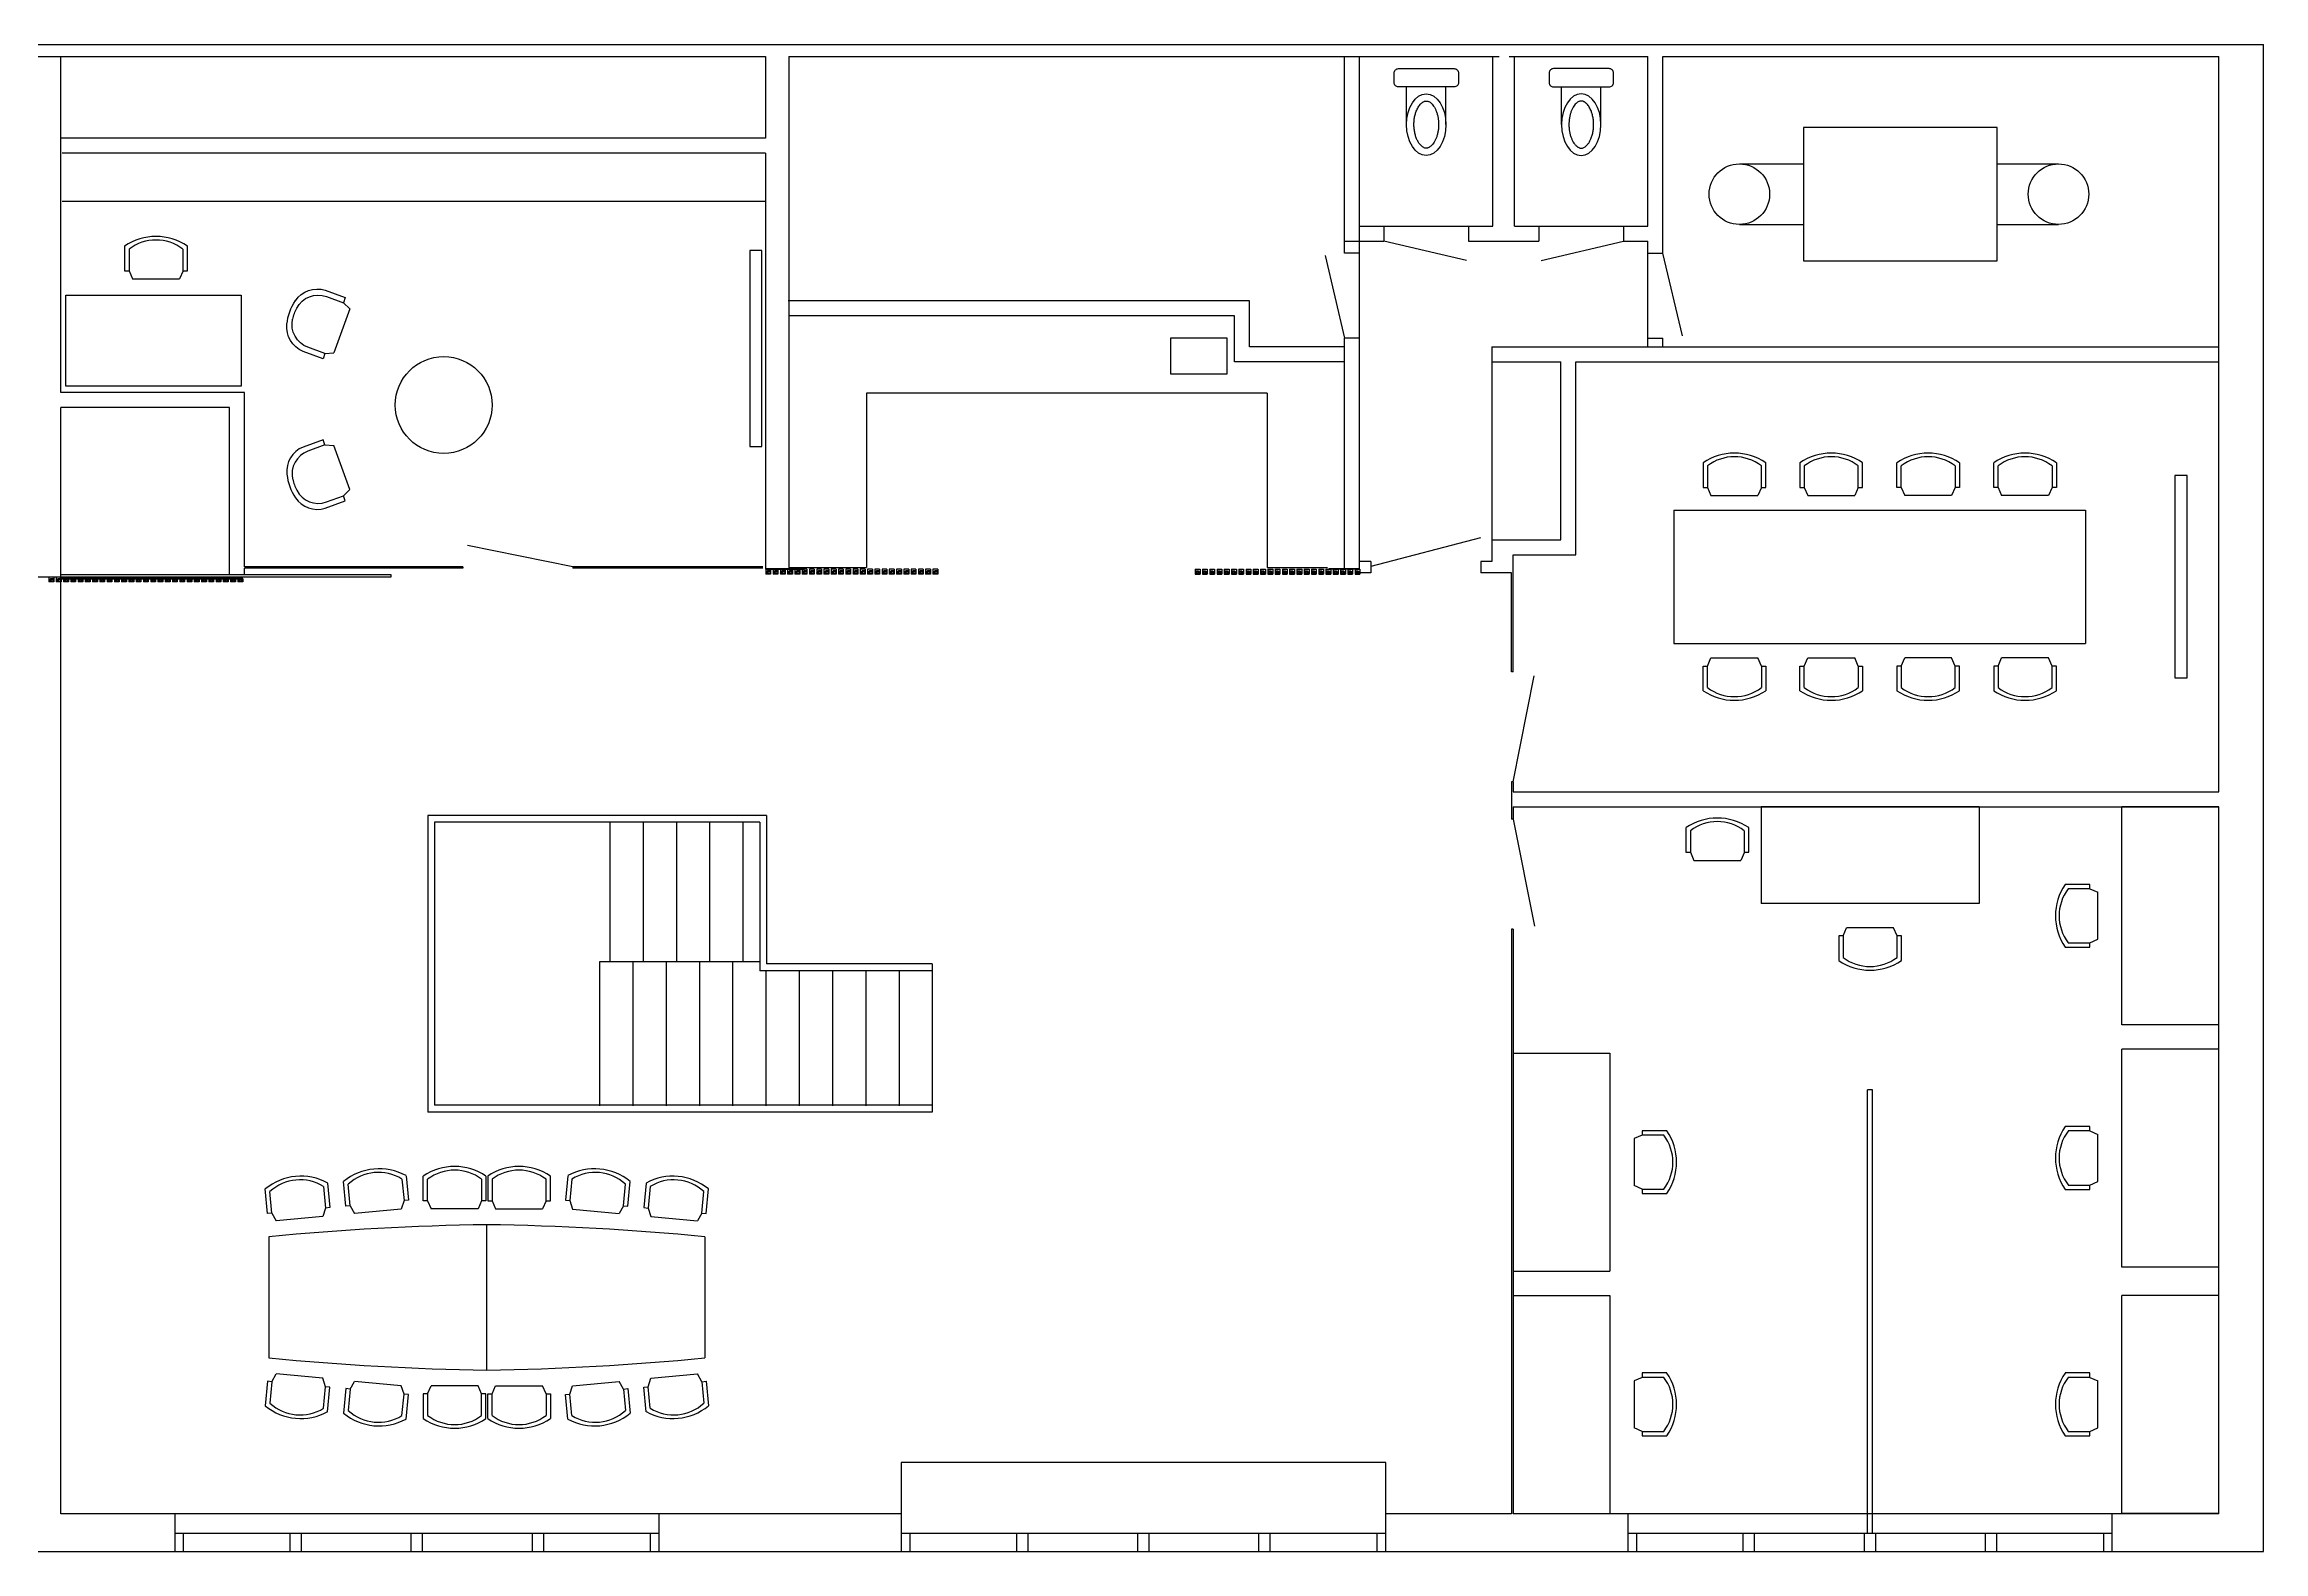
# Model space of a CAD drawing. Extents: x 124414 to 161174, y -405920 to -388170.
# Drawn here: x 142847 to 161174, y -405920 to -393476 of the extents above; entities that cross this region are included whole.
import ezdxf

# ---------------------------------------------------------------- set-up
doc = ezdxf.new("R2010")
doc.units = 0
for name, color, linetype in [('1-YTTERGEOMETRI', 1, 'CONTINUOUS'), ('4-DIM-OG-TEXT', 2, 'CONTINUOUS'), ('7-HJELPELINJER', 4, 'CONTINUOUS')]:
    doc.layers.add(name, color=color, linetype=linetype)
doc.styles.add('WIDETEXT', font='romans.shx', dxfattribs={"width": 0.9, "height": 250})

# ---------------------------------------------------------------- blocks, each defined once
blk = doc.blocks.new('9770148')
at = {"layer": '4-DIM-OG-TEXT', "ltscale": 10}
for p, q in [((46, 390), (0, 390)), ((0, 390), (0, 214)), ((46, 390), (75, 457)), ((46, 390), (46, 241)), ((463, 457), (75, 457)), ((492, 390), (463, 457)), ((538, 390), (492, 390)), ((492, 241), (492, 390)), ((538, 214), (538, 390))]:
    blk.add_line(p, q, dxfattribs=at)
for centre, radius, start, end in [((217, 223), 217, 182.3637, 256.1055), ((246, 241), 200, 180, 262.663), ((292, 241), 200, 277.337, 360), ((320, 223), 217, 283.8945, 357.6363), ((269, 462), 462, 257.0204, 282.9796), ((269, 419), 379, 262.663, 277.337)]:
    blk.add_arc(centre, radius, start, end, dxfattribs=at)
blk = doc.blocks.new('A$C6059EB28')
at = {"layer": '1-YTTERGEOMETRI'}
for p, q in [((0, 40), (0, 0)), ((40, 40), (0, 40)), ((40, 0), (0, 0)), ((40, 40), (40, 0))]:
    blk.add_line(p, q, dxfattribs=at)
for radius, start, end in [(32.1, 70.2724, 155.2452), (29.6, 68.528, 169.9896), (27.1, 66.4343, 170.8981), (24.6, 63.8699, 169.9645)]:
    blk.add_arc((29, -4), radius, start, end, dxfattribs=at)
at = {"layer": '1-YTTERGEOMETRI', "style": 'WIDETEXT', "width": 0.9}
blk.add_text('40x40', height=6.91, dxfattribs=at).set_placement((10, 5))
blk = doc.blocks.new('A$C6059EB30')
at = {"layer": '1-YTTERGEOMETRI'}
for p, q in [((0, 25), (0, 0)), ((40, 25), (0, 25)), ((40, 0), (0, 0)), ((40, 25), (40, 0))]:
    blk.add_line(p, q, dxfattribs=at)
for radius, start, end in [(27.1, 66.4343, 170.8981), (24.6, 63.8699, 169.9645)]:
    blk.add_arc((29, -4), radius, start, end, dxfattribs=at)
at = {"layer": '1-YTTERGEOMETRI', "style": 'WIDETEXT', "width": 0.9}
blk.add_text('40x25', height=6.91, dxfattribs=at).set_placement((10, 5))
blk = doc.blocks.new('A$C68597975')
at = {"layer": '4-DIM-OG-TEXT', "ltscale": 10}
for p, q in [((0, 270), (0, 67)), ((36, 245), (36, 67)), ((482, 67), (482, 245)), ((518, 67), (518, 270)), ((0, 67), (36, 67)), ((36, 67), (65, 0)), ((65, 0), (453, 0)), ((482, 67), (453, 0)), ((482, 67), (518, 67))]:
    blk.add_line(p, q, dxfattribs=at)
for centre, radius, start, end in [((259, -112), 462, 55.9278, 124.0722), ((259, -48), 368, 52.7589, 127.2411)]:
    blk.add_arc(centre, radius, start, end, dxfattribs=at)
blk = doc.blocks.new('A$C68597EAE')
at = {"layer": '4-DIM-OG-TEXT', "ltscale": 10}
for p, q in [((36, 283), (0, 283)), ((0, 283), (0, 79)), ((36, 283), (65, 350)), ((36, 283), (36, 105)), ((453, 350), (65, 350)), ((482, 283), (453, 350)), ((518, 283), (482, 283)), ((482, 105), (482, 283)), ((518, 79), (518, 283))]:
    blk.add_line(p, q, dxfattribs=at)
for centre, radius, start, end in [((259, 462), 462, 235.9278, 304.0722), ((259, 398), 368, 232.7589, 307.2411)]:
    blk.add_arc(centre, radius, start, end, dxfattribs=at)

msp = doc.modelspace()

# ---------------------------------------------------------------- linework, layer by layer
at = {"layer": '1-YTTERGEOMETRI'}
for p, q in [((129839, -393476), (161174, -393476)), ((161174, -405920), (161174, -393476)), ((135948, -393576), (148803, -393576)), ((142983, -396349), (142983, -393576)), ((148803, -393576), (148803, -394250)), ((148995, -393576), (148995, -397806)), ((148995, -393576), (154860, -393576)), ((153585, -395200), (153585, -393576)), ((153709, -397806), (153709, -393576)), ((154809, -394976), (154809, -393576)), ((154943, -393576), (156089, -393576)), ((154989, -394976), (154989, -393576)), ((156089, -394976), (156089, -393576)), ((156213, -393576), (160804, -393576)), ((156213, -395200), (156213, -393576)), ((160804, -399646), (160804, -393576)), ((154097, -394138), (154097, -393823)), ((154421, -394138), (154421, -393823)), ((155377, -394138), (155377, -393823)), ((155701, -394138), (155701, -393823)), ((157374, -394162), (157374, -395262)), ((158974, -394162), (157374, -394162)), ((158974, -395262), (158974, -394162)), ((148803, -394250), (142989, -394250)), ((148803, -394374), (142994, -394374)), ((148803, -394374), (148803, -397809)), ((156845, -394462), (157374, -394462)), ((158974, -394462), (159480, -394462)), ((148803, -394774), (142994, -394774)), ((153585, -395100), (153909, -395100)), ((153709, -394976), (154809, -394976)), ((153909, -394976), (153909, -395100)), ((154591, -395260), (153909, -395100)), ((154609, -394976), (154609, -395100)), ((154609, -395100), (155189, -395100)), ((154989, -394976), (156089, -394976)), ((155189, -394976), (155189, -395100)), ((155208, -395260), (155889, -395100)), ((155889, -394976), (155889, -395100)), ((155889, -395100), (156089, -395100)), ((156089, -395972), (156089, -395100)), ((156845, -394962), (157374, -394962)), ((158974, -394962), (159480, -394962)), ((153425, -395218), (153585, -395900)), ((153709, -395200), (153585, -395200)), ((156089, -395200), (156213, -395200)), ((156374, -395881), (156213, -395200)), ((157374, -395262), (158974, -395262)), ((152799, -395592), (148989, -395592)), ((152799, -395972), (152799, -395592)), ((152675, -395716), (148997, -395716)), ((152675, -396096), (152675, -395716)), ((153585, -395972), (152799, -395972)), ((153585, -397806), (153585, -395900)), ((153709, -395900), (153585, -395900)), ((154801, -395972), (160798, -395972)), ((154801, -395972), (154801, -397746)), ((156089, -395900), (156213, -395900)), ((156213, -395972), (156213, -395900)), ((153585, -396096), (152675, -396096)), ((154801, -396096), (155371, -396096)), ((155371, -397566), (155371, -396096)), ((155495, -396096), (160798, -396096)), ((155495, -397690), (155495, -396096)), ((144499, -396349), (142983, -396349)), ((144499, -397788), (144499, -396349)), ((152945, -396356), (149637, -396356)), ((149637, -396356), (149637, -397794)), ((152945, -396356), (152945, -397794)), ((142983, -405607), (142983, -396473)), ((144375, -396473), (142983, -396473)), ((144375, -397853), (144375, -396473)), ((147211, -397788), (146341, -397614)), ((154801, -397566), (155371, -397566)), ((154976, -398656), (154976, -397690)), ((154976, -397690), (155495, -397690)), ((139477, -397873), (142983, -397873)), ((145710, -397856), (142983, -397856)), ((142983, -397873), (144316, -397873)), ((144274, -397873), (145710, -397873)), ((146303, -397788), (144499, -397788)), ((144499, -397853), (144499, -397800)), ((146303, -397800), (144499, -397800)), ((145710, -397873), (145710, -397856)), ((146303, -397788), (146303, -397800)), ((148781, -397788), (147211, -397788)), ((147211, -397788), (147211, -397800)), ((148781, -397800), (147211, -397800)), ((148803, -397806), (149125, -397806)), ((148803, -397809), (149125, -397809)), ((148997, -397806), (148805, -397806)), ((148995, -397794), (149637, -397794)), ((149125, -397809), (149125, -397806)), ((152945, -397794), (153443, -397794)), ((153709, -397806), (153455, -397806)), ((153455, -397809), (153455, -397806)), ((153699, -397809), (153455, -397809)), ((154964, -398656), (154964, -397838)), ((154976, -398656), (154964, -398656)), ((154976, -399564), (155151, -398690)), ((154976, -399564), (154964, -399564)), ((154964, -399564), (154964, -399872)), ((154976, -399564), (154976, -399646)), ((154976, -399646), (160804, -399646)), ((148811, -399841), (146013, -399841)), ((146013, -399841), (146013, -402291)), ((148811, -399841), (148811, -401068)), ((154976, -399872), (154964, -399872)), ((154976, -399770), (160804, -399770)), ((154976, -399770), (154976, -399872)), ((160804, -405607), (160804, -399770)), ((148755, -399897), (146069, -399897)), ((146069, -399897), (146069, -402235)), ((147516, -399897), (147516, -401050)), ((147791, -399897), (147791, -401050)), ((148066, -399897), (148066, -401050)), ((148341, -399897), (148341, -401050)), ((148616, -399897), (148616, -401050)), ((148755, -399897), (148755, -401124)), ((148755, -401050), (147431, -401050)), ((147431, -401050), (147431, -402238)), ((147706, -401050), (147706, -402238)), ((147981, -401050), (147981, -402238)), ((148256, -401050), (148256, -402238)), ((148531, -401050), (148531, -402238)), ((150179, -401124), (148755, -401124)), ((148806, -401124), (148806, -402238)), ((150179, -401068), (148811, -401068)), ((149081, -401124), (149081, -402238)), ((149356, -401124), (149356, -402238)), ((149631, -401124), (149631, -402238)), ((149906, -401124), (149906, -402238)), ((150179, -401068), (150179, -402291)), ((150179, -402235), (146069, -402235)), ((157904, -405770), (157904, -402107)), ((157944, -402107), (157904, -402107)), ((157944, -405770), (157944, -402107)), ((150179, -402291), (146013, -402291)), ((153924, -405184), (149924, -405184)), ((149924, -405184), (149924, -405920)), ((153924, -405920), (153924, -405184)), ((149924, -405607), (142983, -405607)), ((143924, -405607), (143924, -405920)), ((147924, -405920), (147924, -405607)), ((154964, -405607), (153924, -405607)), ((160804, -405607), (154976, -405607)), ((155924, -405607), (155924, -405920)), ((159924, -405920), (159924, -405607)), ((124749, -405920), (161174, -405920)), ((147924, -405770), (143924, -405770)), ((144877, -405920), (144877, -405770)), ((144971, -405920), (144971, -405770)), ((145877, -405920), (145877, -405770)), ((145971, -405920), (145971, -405770)), ((146877, -405920), (146877, -405770)), ((146971, -405920), (146971, -405770)), ((153924, -405770), (149924, -405770)), ((150877, -405920), (150877, -405770)), ((150971, -405920), (150971, -405770)), ((151877, -405920), (151877, -405770)), ((151971, -405920), (151971, -405770)), ((152877, -405920), (152877, -405770)), ((152971, -405920), (152971, -405770)), ((159924, -405770), (155924, -405770)), ((156877, -405920), (156877, -405770)), ((156971, -405920), (156971, -405770)), ((157877, -405920), (157877, -405770)), ((157971, -405920), (157971, -405770)), ((158877, -405920), (158877, -405770)), ((158971, -405920), (158971, -405770))]:
    msp.add_line(p, q, dxfattribs=at)
for points in [[(154489, -393827), (154030, -393827, -0.414214), (153994, -393791), (153994, -393712, -0.414214), (154030, -393676), (154489, -393676, -0.414214), (154525, -393712), (154525, -393791, -0.414214)], [(155310, -393827), (155769, -393827, 0.414214), (155805, -393791), (155805, -393712, 0.414214), (155769, -393676), (155310, -393676, 0.414214), (155274, -393712), (155274, -393791, 0.414214)]]:
    msp.add_lwpolyline(points, format="xyb", close=True, dxfattribs=at)
for points in [[(143023, -395547), (144473, -395547), (144473, -396297), (143023, -396297)], [(152151, -395899), (152611, -395899), (152611, -396199), (152151, -396199)], [(144485, -397886), (142985, -397886), (142985, -397889), (144485, -397889)]]:
    msp.add_lwpolyline(points, close=True, dxfattribs=at)
for points in [[(143994, -405770), (143994, -405920)], [(147854, -405920), (147854, -405770)], [(149994, -405770), (149994, -405920)], [(153854, -405920), (153854, -405770)], [(155994, -405770), (155994, -405920)], [(159854, -405920), (159854, -405770)]]:
    msp.add_lwpolyline(points, dxfattribs=at)
for centre in [(156845, -394712), (159480, -394712)]:
    msp.add_circle(centre, 250, dxfattribs=at)
msp.add_ellipse((154259, -394138), major_axis=(0, -255), ratio=0.636364, dxfattribs=at)
at = {"layer": '1-YTTERGEOMETRI', "extrusion": (0, 0, -1)}
msp.add_ellipse((155539, -394138), major_axis=(0, -255), ratio=0.636364, dxfattribs=at)
at = {"layer": '1-YTTERGEOMETRI'}
for points in [[(154259, -394332), (154261, -394332), (154264, -394332), (154268, -394332), (154270, -394331), (154275, -394330), (154277, -394329), (154282, -394326), (154285, -394325), (154291, -394321), (154293, -394319), (154299, -394315), (154302, -394312), (154308, -394306), (154310, -394303), (154317, -394294), (154321, -394289), (154329, -394276), (154333, -394269), (154340, -394254), (154343, -394246), (154348, -394229), (154351, -394220), (154355, -394202), (154357, -394193), (154360, -394173), (154360, -394164), (154361, -394144), (154361, -394134), (154361, -394114), (154360, -394104), (154357, -394085), (154356, -394075), (154351, -394057), (154349, -394048), (154343, -394031), (154340, -394023), (154334, -394008), (154330, -394001), (154322, -393988), (154318, -393982), (154310, -393972), (154306, -393967), (154298, -393959), (154294, -393956), (154287, -393951), (154284, -393950), (154278, -393947), (154275, -393946), (154270, -393944), (154267, -393944), (154262, -393943), (154259, -393943), (154254, -393943), (154252, -393944), (154247, -393945), (154244, -393946), (154238, -393948), (154235, -393949), (154229, -393953), (154226, -393955), (154219, -393961), (154216, -393964), (154209, -393971), (154206, -393975), (154200, -393983), (154196, -393988), (154190, -393998), (154187, -394004), (154181, -394015), (154179, -394022), (154173, -394037), (154170, -394047), (154164, -394068), (154162, -394079), (154159, -394102), (154158, -394113), (154157, -394136), (154157, -394148), (154159, -394170), (154160, -394182), (154164, -394204), (154166, -394215), (154172, -394235), (154175, -394245), (154183, -394263), (154187, -394271), (154196, -394287), (154200, -394293), (154209, -394304), (154213, -394308), (154220, -394315), (154224, -394319), (154231, -394324), (154235, -394326), (154241, -394329), (154244, -394330), (154250, -394332), (154252, -394332), (154256, -394332), (154258, -394332), (154259, -394332)], [(155539, -394332), (155537, -394332), (155535, -394332), (155530, -394332), (155528, -394331), (155523, -394330), (155521, -394329), (155516, -394326), (155513, -394325), (155508, -394321), (155505, -394319), (155499, -394315), (155497, -394312), (155491, -394306), (155488, -394303), (155481, -394294), (155477, -394289), (155469, -394276), (155466, -394269), (155459, -394254), (155456, -394246), (155450, -394229), (155447, -394220), (155443, -394202), (155441, -394193), (155439, -394173), (155438, -394164), (155437, -394144), (155437, -394134), (155438, -394114), (155439, -394104), (155441, -394085), (155443, -394075), (155447, -394057), (155449, -394048), (155455, -394031), (155458, -394023), (155465, -394008), (155468, -394001), (155476, -393988), (155480, -393982), (155488, -393972), (155492, -393967), (155501, -393959), (155505, -393956), (155512, -393951), (155515, -393950), (155521, -393947), (155523, -393946), (155529, -393944), (155531, -393944), (155537, -393943), (155539, -393943), (155544, -393943), (155547, -393944), (155552, -393945), (155555, -393946), (155560, -393948), (155563, -393949), (155569, -393953), (155573, -393955), (155579, -393961), (155582, -393964), (155589, -393971), (155592, -393975), (155599, -393983), (155602, -393988), (155608, -393998), (155611, -394004), (155617, -394015), (155620, -394022), (155626, -394037), (155629, -394047), (155634, -394068), (155636, -394079), (155640, -394102), (155641, -394113), (155641, -394136), (155641, -394148), (155640, -394170), (155639, -394182), (155635, -394204), (155632, -394215), (155627, -394235), (155623, -394245), (155616, -394263), (155612, -394271), (155603, -394287), (155598, -394293), (155590, -394304), (155586, -394308), (155578, -394315), (155575, -394319), (155567, -394324), (155564, -394326), (155557, -394329), (155554, -394330), (155548, -394332), (155546, -394332), (155542, -394332), (155541, -394332), (155539, -394332)]]:
    msp.add_open_spline(points, degree=3, knots=[0, 0, 0, 0, 0.096136, 0.096136, 0.192272, 0.192272, 0.288408, 0.288408, 0.384544, 0.384544, 0.48068, 0.48068, 0.576816, 0.576816, 0.672952, 0.672952, 0.810307, 0.810307, 0.947661, 0.947661, 1.085015, 1.085015, 1.22237, 1.22237, 1.359724, 1.359724, 1.497078, 1.497078, 1.634433, 1.634433, 1.771787, 1.771787, 1.909141, 1.909141, 2.046496, 2.046496, 2.18385, 2.18385, 2.321204, 2.321204, 2.458558, 2.458558, 2.595913, 2.595913, 2.733267, 2.733267, 2.843934, 2.843934, 2.954602, 2.954602, 3.065269, 3.065269, 3.175936, 3.175936, 3.286603, 3.286603, 3.397271, 3.397271, 3.507938, 3.507938, 3.618605, 3.618605, 3.729272, 3.729272, 3.83994, 3.83994, 3.950607, 3.950607, 4.061274, 4.061274, 4.171941, 4.171941, 4.331719, 4.331719, 4.491497, 4.491497, 4.651275, 4.651275, 4.811053, 4.811053, 4.970831, 4.970831, 5.130609, 5.130609, 5.290387, 5.290387, 5.450165, 5.450165, 5.609942, 5.609942, 5.735789, 5.735789, 5.861636, 5.861636, 5.987483, 5.987483, 6.113329, 6.113329, 6.219145, 6.219145, 6.283185, 6.283185, 6.283185, 6.283185], dxfattribs=at)
at = {"layer": '4-DIM-OG-TEXT', "ltscale": 10}
for p, q in [((156545, -396930), (156545, -397133)), ((156581, -396955), (156581, -397133)), ((157027, -397133), (157027, -396955)), ((157063, -397133), (157063, -396930)), ((157345, -396930), (157345, -397133)), ((157381, -396955), (157381, -397133)), ((157827, -397133), (157827, -396955)), ((157863, -397133), (157863, -396930)), ((158145, -397133), (158145, -396930)), ((158181, -397133), (158181, -396955)), ((158627, -396955), (158627, -397133)), ((158663, -396930), (158663, -397133)), ((158945, -397133), (158945, -396930)), ((158981, -397133), (158981, -396955)), ((159427, -396955), (159427, -397133)), ((159463, -396930), (159463, -397133)), ((156545, -397133), (156581, -397133)), ((156581, -397133), (156610, -397200)), ((157027, -397133), (156998, -397200)), ((157027, -397133), (157063, -397133)), ((157345, -397133), (157381, -397133)), ((157381, -397133), (157410, -397200)), ((157827, -397133), (157798, -397200)), ((157827, -397133), (157863, -397133)), ((158181, -397133), (158145, -397133)), ((158181, -397133), (158210, -397200)), ((158627, -397133), (158598, -397200)), ((158663, -397133), (158627, -397133)), ((158981, -397133), (158945, -397133)), ((158981, -397133), (159010, -397200)), ((159427, -397133), (159398, -397200)), ((159463, -397133), (159427, -397133)), ((156304, -397321), (156304, -398421)), ((156304, -397321), (159704, -397321)), ((156610, -397200), (156998, -397200)), ((157410, -397200), (157798, -397200)), ((158598, -397200), (158210, -397200)), ((159398, -397200), (159010, -397200)), ((159704, -397321), (159704, -398421)), ((156304, -398421), (159704, -398421)), ((156545, -398608), (156581, -398608)), ((156545, -398812), (156545, -398608)), ((156581, -398608), (156610, -398541)), ((156581, -398786), (156581, -398608)), ((156610, -398541), (156998, -398541)), ((157027, -398608), (156998, -398541)), ((157027, -398608), (157063, -398608)), ((157027, -398608), (157027, -398786)), ((157063, -398608), (157063, -398812)), ((157345, -398608), (157381, -398608)), ((157345, -398812), (157345, -398608)), ((157381, -398608), (157410, -398541)), ((157381, -398786), (157381, -398608)), ((157410, -398541), (157798, -398541)), ((157827, -398608), (157798, -398541)), ((157827, -398608), (157863, -398608)), ((157827, -398608), (157827, -398786)), ((157863, -398608), (157863, -398812)), ((158181, -398608), (158145, -398608)), ((158145, -398608), (158145, -398812)), ((158181, -398608), (158210, -398541)), ((158181, -398608), (158181, -398786)), ((158598, -398541), (158210, -398541)), ((158627, -398608), (158598, -398541)), ((158663, -398608), (158627, -398608)), ((158627, -398786), (158627, -398608)), ((158663, -398812), (158663, -398608)), ((158981, -398608), (158945, -398608)), ((158945, -398608), (158945, -398812)), ((158981, -398608), (159010, -398541)), ((158981, -398608), (158981, -398786)), ((159398, -398541), (159010, -398541)), ((159427, -398608), (159398, -398541)), ((159463, -398608), (159427, -398608)), ((159427, -398786), (159427, -398608)), ((159463, -398812), (159463, -398608)), ((157024, -399770), (157024, -400570)), ((158824, -399770), (157024, -399770)), ((158824, -399770), (158824, -400570)), ((160004, -401570), (160004, -399770)), ((160804, -399770), (160004, -399770)), ((160804, -401570), (160804, -399770)), ((159738, -400411), (159534, -400411)), ((159738, -400447), (159738, -400411)), ((158824, -400570), (157024, -400570)), ((159738, -400447), (159559, -400447)), ((159738, -400447), (159804, -400476)), ((159804, -400863), (159804, -400476)), ((157701, -400836), (157730, -400770)), ((158118, -400770), (157730, -400770)), ((158147, -400836), (158118, -400770)), ((157701, -400836), (157665, -400836)), ((157665, -400836), (157665, -401040)), ((157701, -400836), (157701, -401014)), ((158183, -400836), (158147, -400836)), ((158147, -401014), (158147, -400836)), ((158183, -401040), (158183, -400836)), ((159534, -400929), (159738, -400929)), ((159559, -400893), (159738, -400893)), ((159738, -400893), (159804, -400863)), ((159738, -400929), (159738, -400893)), ((160804, -401570), (160004, -401570)), ((154976, -401804), (155776, -401804)), ((154976, -401804), (154976, -403604)), ((155776, -401804), (155776, -403604)), ((160004, -403570), (160004, -401770)), ((160804, -401770), (160004, -401770)), ((160804, -403570), (160804, -401770)), ((156043, -402445), (156043, -402481)), ((156246, -402445), (156043, -402445)), ((159738, -402411), (159534, -402411)), ((159738, -402447), (159559, -402447)), ((159738, -402447), (159738, -402411)), ((159738, -402447), (159804, -402476)), ((156043, -402481), (155976, -402510)), ((155976, -402510), (155976, -402897)), ((156221, -402481), (156043, -402481)), ((159804, -402863), (159804, -402476)), ((145834, -402816), (145853, -403019)), ((145976, -403023), (145976, -402820)), ((146494, -402820), (146494, -403023)), ((146508, -402820), (146508, -403023)), ((147026, -403023), (147026, -402820)), ((147169, -402816), (147150, -403019)), ((144690, -403128), (144671, -402925)), ((144726, -403125), (144709, -402947)), ((145153, -402905), (145170, -403083)), ((145186, -402877), (145205, -403079)), ((145337, -403067), (145318, -402864)), ((145373, -403064), (145356, -402886)), ((145800, -402845), (145817, -403022)), ((146012, -403023), (146012, -402845)), ((146458, -402845), (146458, -403023)), ((146544, -402845), (146544, -403023)), ((146990, -403023), (146990, -402845)), ((147202, -402845), (147186, -403022)), ((147629, -403064), (147646, -402886)), ((147665, -403067), (147684, -402864)), ((147816, -402877), (147797, -403079)), ((147849, -402905), (147833, -403083)), ((148277, -403125), (148293, -402947)), ((148312, -403128), (148331, -402925)), ((156043, -402927), (155976, -402897)), ((156043, -402927), (156043, -402963)), ((156043, -402927), (156221, -402927)), ((156043, -402963), (156246, -402963)), ((159534, -402929), (159738, -402929)), ((159559, -402893), (159738, -402893)), ((159738, -402893), (159804, -402863)), ((159738, -402929), (159738, -402893)), ((144726, -403125), (144690, -403128)), ((144726, -403125), (144761, -403188)), ((145147, -403152), (144761, -403188)), ((145170, -403083), (145147, -403152)), ((145205, -403079), (145170, -403083)), ((145373, -403064), (145337, -403067)), ((145373, -403064), (145408, -403127)), ((145794, -403091), (145408, -403127)), ((145817, -403022), (145794, -403091)), ((145853, -403019), (145817, -403022)), ((146012, -403023), (145976, -403023)), ((146012, -403023), (146041, -403090)), ((146429, -403090), (146041, -403090)), ((146458, -403023), (146429, -403090)), ((146494, -403023), (146458, -403023)), ((146508, -403023), (146544, -403023)), ((146544, -403023), (146573, -403090)), ((146573, -403090), (146961, -403090)), ((146990, -403023), (146961, -403090)), ((146990, -403023), (147026, -403023)), ((147150, -403019), (147186, -403022)), ((147186, -403022), (147208, -403091)), ((147208, -403091), (147594, -403127)), ((147629, -403064), (147594, -403127)), ((147629, -403064), (147665, -403067)), ((147797, -403079), (147833, -403083)), ((147833, -403083), (147855, -403152)), ((147855, -403152), (148241, -403188)), ((148277, -403125), (148241, -403188)), ((148277, -403125), (148312, -403128)), ((144701, -403321), (144701, -404321)), ((146501, -404421), (146501, -403221)), ((146501, -404421), (146501, -403221)), ((148301, -403321), (148301, -404321)), ((154976, -403604), (155776, -403604)), ((160804, -403570), (160004, -403570)), ((154976, -403804), (155776, -403804)), ((154976, -403804), (154976, -405604)), ((155776, -403804), (155776, -405604)), ((160004, -405604), (160004, -403804)), ((160804, -403804), (160004, -403804)), ((160804, -405604), (160804, -403804)), ((144726, -404517), (144761, -404453)), ((145147, -404489), (144761, -404453)), ((147855, -404489), (148241, -404453)), ((148277, -404517), (148241, -404453)), ((156043, -404445), (156043, -404481)), ((156246, -404445), (156043, -404445)), ((159738, -404445), (159534, -404445)), ((159738, -404481), (159738, -404445)), ((144690, -404513), (144671, -404716)), ((144726, -404517), (144690, -404513)), ((144726, -404517), (144709, -404694)), ((145170, -404558), (145147, -404489)), ((145153, -404736), (145170, -404558)), ((145205, -404562), (145170, -404558)), ((145186, -404765), (145205, -404562)), ((145337, -404574), (145318, -404777)), ((145373, -404578), (145337, -404574)), ((145373, -404578), (145356, -404755)), ((145373, -404578), (145408, -404514)), ((145794, -404550), (145408, -404514)), ((145817, -404619), (145794, -404550)), ((145800, -404797), (145817, -404619)), ((145853, -404623), (145817, -404619)), ((145834, -404825), (145853, -404623)), ((146012, -404618), (145976, -404618)), ((145976, -404618), (145976, -404822)), ((146012, -404618), (146041, -404551)), ((146012, -404618), (146012, -404796)), ((146429, -404551), (146041, -404551)), ((146458, -404618), (146429, -404551)), ((146494, -404618), (146458, -404618)), ((146458, -404796), (146458, -404618)), ((146494, -404822), (146494, -404618)), ((146508, -404618), (146544, -404618)), ((146508, -404822), (146508, -404618)), ((146544, -404618), (146573, -404551)), ((146544, -404796), (146544, -404618)), ((146573, -404551), (146961, -404551)), ((146990, -404618), (146961, -404551)), ((146990, -404618), (147026, -404618)), ((146990, -404618), (146990, -404796)), ((147026, -404618), (147026, -404822)), ((147150, -404623), (147186, -404619)), ((147169, -404825), (147150, -404623)), ((147186, -404619), (147208, -404550)), ((147202, -404797), (147186, -404619)), ((147208, -404550), (147594, -404514)), ((147629, -404578), (147594, -404514)), ((147629, -404578), (147665, -404574)), ((147629, -404578), (147646, -404755)), ((147665, -404574), (147684, -404777)), ((147797, -404562), (147833, -404558)), ((147816, -404765), (147797, -404562)), ((147833, -404558), (147855, -404489)), ((147849, -404736), (147833, -404558)), ((148277, -404517), (148312, -404513)), ((148277, -404517), (148293, -404694)), ((148312, -404513), (148331, -404716)), ((156043, -404481), (155976, -404510)), ((155976, -404510), (155976, -404897)), ((156221, -404481), (156043, -404481)), ((159738, -404481), (159559, -404481)), ((159738, -404481), (159804, -404510)), ((159804, -404897), (159804, -404510)), ((156043, -404927), (155976, -404897)), ((156043, -404927), (156043, -404963)), ((156043, -404927), (156221, -404927)), ((156043, -404963), (156246, -404963)), ((159534, -404963), (159738, -404963)), ((159559, -404927), (159738, -404927)), ((159738, -404927), (159804, -404897)), ((159738, -404963), (159738, -404927)), ((154976, -405604), (155776, -405604)), ((160804, -405604), (160004, -405604))]:
    msp.add_line(p, q, dxfattribs=at)
at = {"layer": '4-DIM-OG-TEXT', "color": 1, "ltscale": 1000}
for p, q in [((154707, -397549), (153801, -397786)), ((153801, -397746), (153709, -397746)), ((153801, -397838), (153711, -397838)), ((153801, -397746), (153801, -397838)), ((154801, -397746), (154709, -397746)), ((154709, -397746), (154709, -397838)), ((154964, -397838), (154709, -397838)), ((154976, -399872), (155153, -400756)), ((154964, -400780), (154964, -405607)), ((154976, -400780), (154964, -400780)), ((154976, -400780), (154976, -405607))]:
    msp.add_line(p, q, dxfattribs=at)
at = {"layer": '4-DIM-OG-TEXT', "ltscale": 10}
msp.add_circle((146145, -396453), 400, dxfattribs=at)
for centre, radius, start, end in [((156804, -397312), 462, 55.9278, 124.0722), ((156804, -397248), 368, 52.7589, 127.2411), ((157604, -397312), 462, 55.9278, 124.0722), ((157604, -397248), 368, 52.7589, 127.2411), ((158404, -397312), 462, 55.9278, 124.0722), ((158404, -397248), 368, 52.7589, 127.2411), ((159204, -397312), 462, 55.9278, 124.0722), ((159204, -397248), 368, 52.7589, 127.2411), ((156804, -398493), 368, 232.7589, 307.2411), ((157604, -398493), 368, 232.7589, 307.2411), ((158404, -398493), 368, 232.7589, 307.2411), ((159204, -398493), 368, 232.7589, 307.2411), ((156804, -398429), 462, 235.9278, 304.0722), ((157604, -398429), 462, 235.9278, 304.0722), ((158404, -398429), 462, 235.9278, 304.0722), ((159204, -398429), 462, 235.9278, 304.0722), ((159917, -400670), 462, 145.9278, 214.0722), ((159853, -400670), 368, 142.7589, 217.2411), ((157924, -400657), 462, 235.9278, 304.0722), ((157924, -400721), 368, 232.7589, 307.2411), ((155864, -402704), 462, 325.9278, 34.0722), ((159917, -402670), 462, 145.9278, 214.0722), ((159853, -402670), 368, 142.7589, 217.2411), ((155928, -402704), 368, 322.7589, 37.2411), ((144965, -403282), 462, 61.3045, 129.4489), ((145612, -403221), 462, 61.3045, 129.4489), ((145606, -403157), 368, 58.1356, 132.6178), ((146235, -403202), 462, 55.9278, 124.0722), ((146235, -403138), 368, 52.7589, 127.2411), ((146767, -403202), 462, 55.9278, 124.0722), ((146767, -403138), 368, 52.7589, 127.2411), ((147391, -403221), 462, 50.5511, 118.6955), ((147397, -403157), 368, 47.3822, 121.8644), ((148038, -403282), 462, 50.5511, 118.6955), ((144959, -403218), 368, 58.1356, 132.6178), ((148044, -403218), 368, 47.3822, 121.8644), ((146826, -425314), 22096, 90.8419, 95.5178), ((146177, -425314), 22096, 84.4822, 89.1581), ((146826, -382327), 22096, 264.4822, 269.1581), ((146177, -382327), 22096, 270.8419, 275.5178), ((155864, -404704), 462, 325.9278, 34.0722), ((159917, -404704), 462, 145.9278, 214.0722), ((155928, -404704), 368, 322.7589, 37.2411), ((159853, -404704), 368, 142.7589, 217.2411), ((144965, -404359), 462, 230.5511, 298.6955), ((144959, -404423), 368, 227.3822, 301.8644), ((145612, -404420), 462, 230.5511, 298.6955), ((145606, -404484), 368, 227.3822, 301.8644), ((146235, -404439), 462, 235.9278, 304.0722), ((146235, -404503), 368, 232.7589, 307.2411), ((146767, -404439), 462, 235.9278, 304.0722), ((146767, -404503), 368, 232.7589, 307.2411), ((147391, -404420), 462, 241.3045, 309.4489), ((147397, -404484), 368, 238.1356, 312.6178), ((148038, -404359), 462, 241.3045, 309.4489), ((148044, -404423), 368, 238.1356, 312.6178)]:
    msp.add_arc(centre, radius, start, end, dxfattribs=at)
at = {"layer": '7-HJELPELINJER', "ltscale": 1000}
for points in [[(148674, -395176), (148674, -396796), (148773, -396796), (148773, -395176)], [(160442, -397036), (160442, -398706), (160542, -398706), (160542, -397036)]]:
    msp.add_lwpolyline(points, close=True, dxfattribs=at)

# ---------------------------------------------------------------- block references
at = {"layer": '1-YTTERGEOMETRI'}
for name, p in [('A$C68597975', (143510, -395411)), ('A$C6059EB28', (142945, -397914)), ('A$C6059EB30', (143005, -397914)), ('A$C6059EB30', (143065, -397914)), ('A$C6059EB30', (143125, -397914)), ('A$C6059EB30', (143185, -397914)), ('A$C6059EB30', (143245, -397914)), ('A$C6059EB30', (143305, -397914)), ('A$C6059EB30', (144145, -397914)), ('A$C6059EB30', (144205, -397914)), ('A$C6059EB30', (144265, -397914)), ('A$C6059EB30', (144325, -397914)), ('A$C6059EB30', (144385, -397914)), ('A$C6059EB30', (144445, -397914))]:
    msp.add_blockref(name, p, dxfattribs=at)
at = {"layer": '1-YTTERGEOMETRI', "xscale": -1, "rotation": 250.00000000000003}
msp.add_blockref('9770148', (144782, -395937), dxfattribs=at)
at = {"layer": '1-YTTERGEOMETRI'}
for name, p, rotation in [('9770148', (144782, -396873), 289.99999999999994), ('A$C68597EAE', (156922, -399863), 180)]:
    msp.add_blockref(name, p, dxfattribs=dict(at, rotation=rotation))
at = {"layer": '4-DIM-OG-TEXT'}
for name, p in [('A$C6059EB28', (142885, -397914)), ('A$C6059EB28', (148805, -397849)), ('A$C6059EB28', (148865, -397849)), ('A$C6059EB28', (148925, -397849)), ('A$C6059EB28', (148985, -397849)), ('A$C6059EB28', (149045, -397849)), ('A$C6059EB28', (149105, -397849)), ('A$C6059EB28', (149165, -397849)), ('A$C6059EB28', (149225, -397849)), ('A$C6059EB28', (149285, -397849)), ('A$C6059EB28', (149345, -397849)), ('A$C6059EB28', (149405, -397849)), ('A$C6059EB28', (149465, -397849)), ('A$C6059EB28', (149465, -397849)), ('A$C6059EB28', (149525, -397849)), ('A$C6059EB28', (149585, -397849)), ('A$C6059EB28', (149645, -397849)), ('A$C6059EB28', (149705, -397849)), ('A$C6059EB28', (149765, -397849)), ('A$C6059EB28', (149825, -397849)), ('A$C6059EB28', (149885, -397849)), ('A$C6059EB28', (149945, -397849)), ('A$C6059EB28', (150005, -397849)), ('A$C6059EB28', (150065, -397849)), ('A$C6059EB28', (150125, -397849)), ('A$C6059EB28', (150185, -397849)), ('A$C6059EB30', (143365, -397914)), ('A$C6059EB30', (143425, -397914)), ('A$C6059EB30', (143485, -397914)), ('A$C6059EB30', (143545, -397914)), ('A$C6059EB30', (143605, -397914)), ('A$C6059EB30', (143665, -397914)), ('A$C6059EB30', (143725, -397914)), ('A$C6059EB30', (143785, -397914)), ('A$C6059EB30', (143845, -397914)), ('A$C6059EB30', (143905, -397914)), ('A$C6059EB30', (143965, -397914)), ('A$C6059EB30', (144025, -397914)), ('A$C6059EB30', (144085, -397914))]:
    msp.add_blockref(name, p, dxfattribs=at)
at = {"layer": '4-DIM-OG-TEXT', "xscale": -1}
for p in [(152391, -397849), (152451, -397849), (152511, -397849), (152571, -397849), (152631, -397849), (152691, -397849), (152751, -397849), (152811, -397849), (152871, -397849), (152931, -397849), (152991, -397849), (153051, -397849), (153111, -397849), (153111, -397849), (153171, -397849), (153231, -397849), (153291, -397849), (153351, -397849), (153411, -397849), (153471, -397849), (153531, -397849), (153591, -397849), (153651, -397849), (153711, -397849)]:
    msp.add_blockref('A$C6059EB28', p, dxfattribs=at)

doc.saveas('drawing.dxf')
